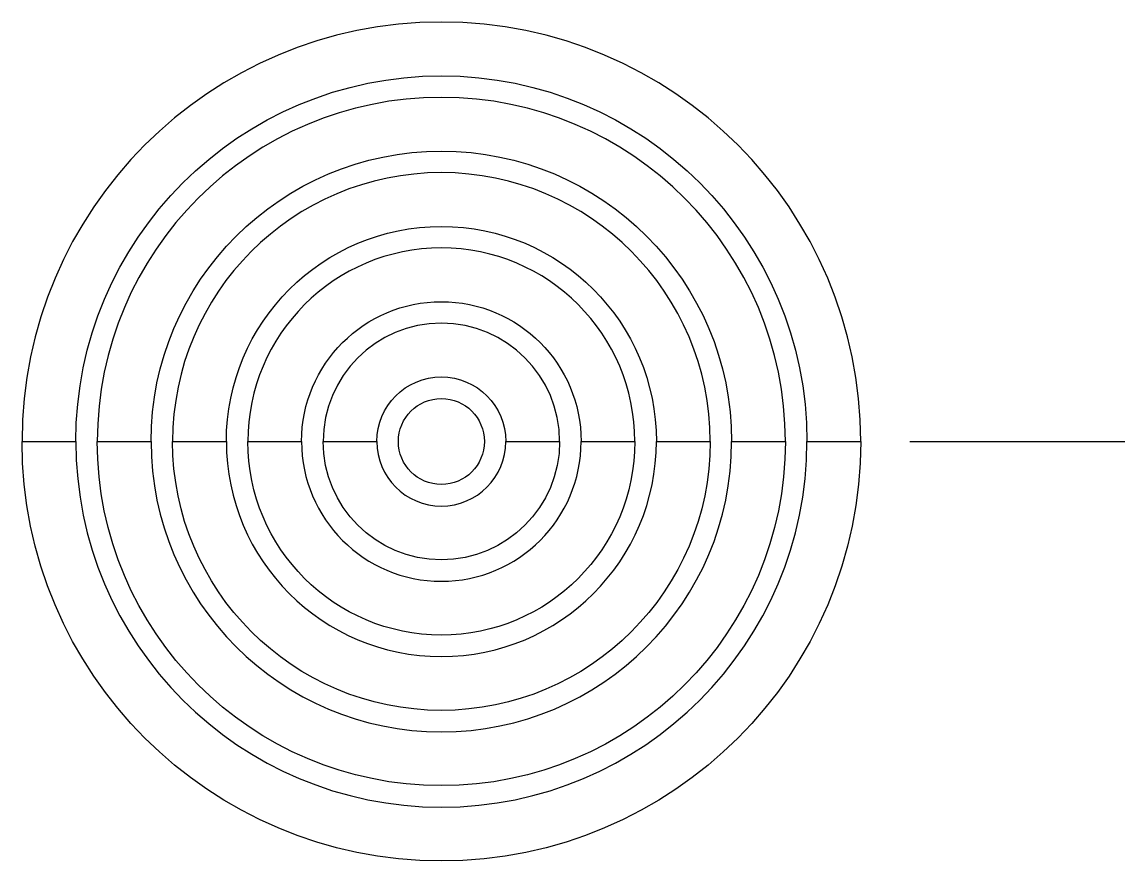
# Model space of a CAD drawing. Header units: millimetres. Extents: x -3.9 to 6.4, y -3.9 to 3.9.
import ezdxf

# ---------------------------------------------------------------- set-up
doc = ezdxf.new("R2010")
doc.units = ezdxf.units.MM
doc.layers.get('0').update_dxf_attribs({"linetype": 'CONTINUOUS'})

msp = doc.modelspace()

# ---------------------------------------------------------------- linework, layer by layer
msp.add_line((4.358, 0), (6.358, 0))
for points in [[(-3.9, 0), (-3.4, 0, -1), (3.4, 0), (3.9, 0, -1)], [(-3.2, 0), (-2.7, 0, -1), (2.7, 0), (3.2, 0, -1)], [(-2.5, 0), (-2, 0, -1), (2, 0), (2.5, 0, -1)], [(-1.8, 0), (-1.3, 0, -1), (1.3, 0), (1.8, 0, -1)], [(-1.1, 0), (-0.6, 0, -1), (0.6, 0), (1.1, 0, -1)]]:
    msp.add_lwpolyline(points, format="xyb", close=True)
msp.add_circle((0, 0), 0.4)
for radius, start, end in [(3.9, 0, 180), (3.2, 0, 180), (2.5, 0, 180), (1.8, 0, 180), (1.1, 0, 180), (3.4, -180, 0), (2.7, -180, 0), (2, -180, 0), (1.3, -180, 0), (0.6, -180, 0)]:
    msp.add_arc((0, 0), radius, start, end)

doc.saveas('drawing.dxf')
